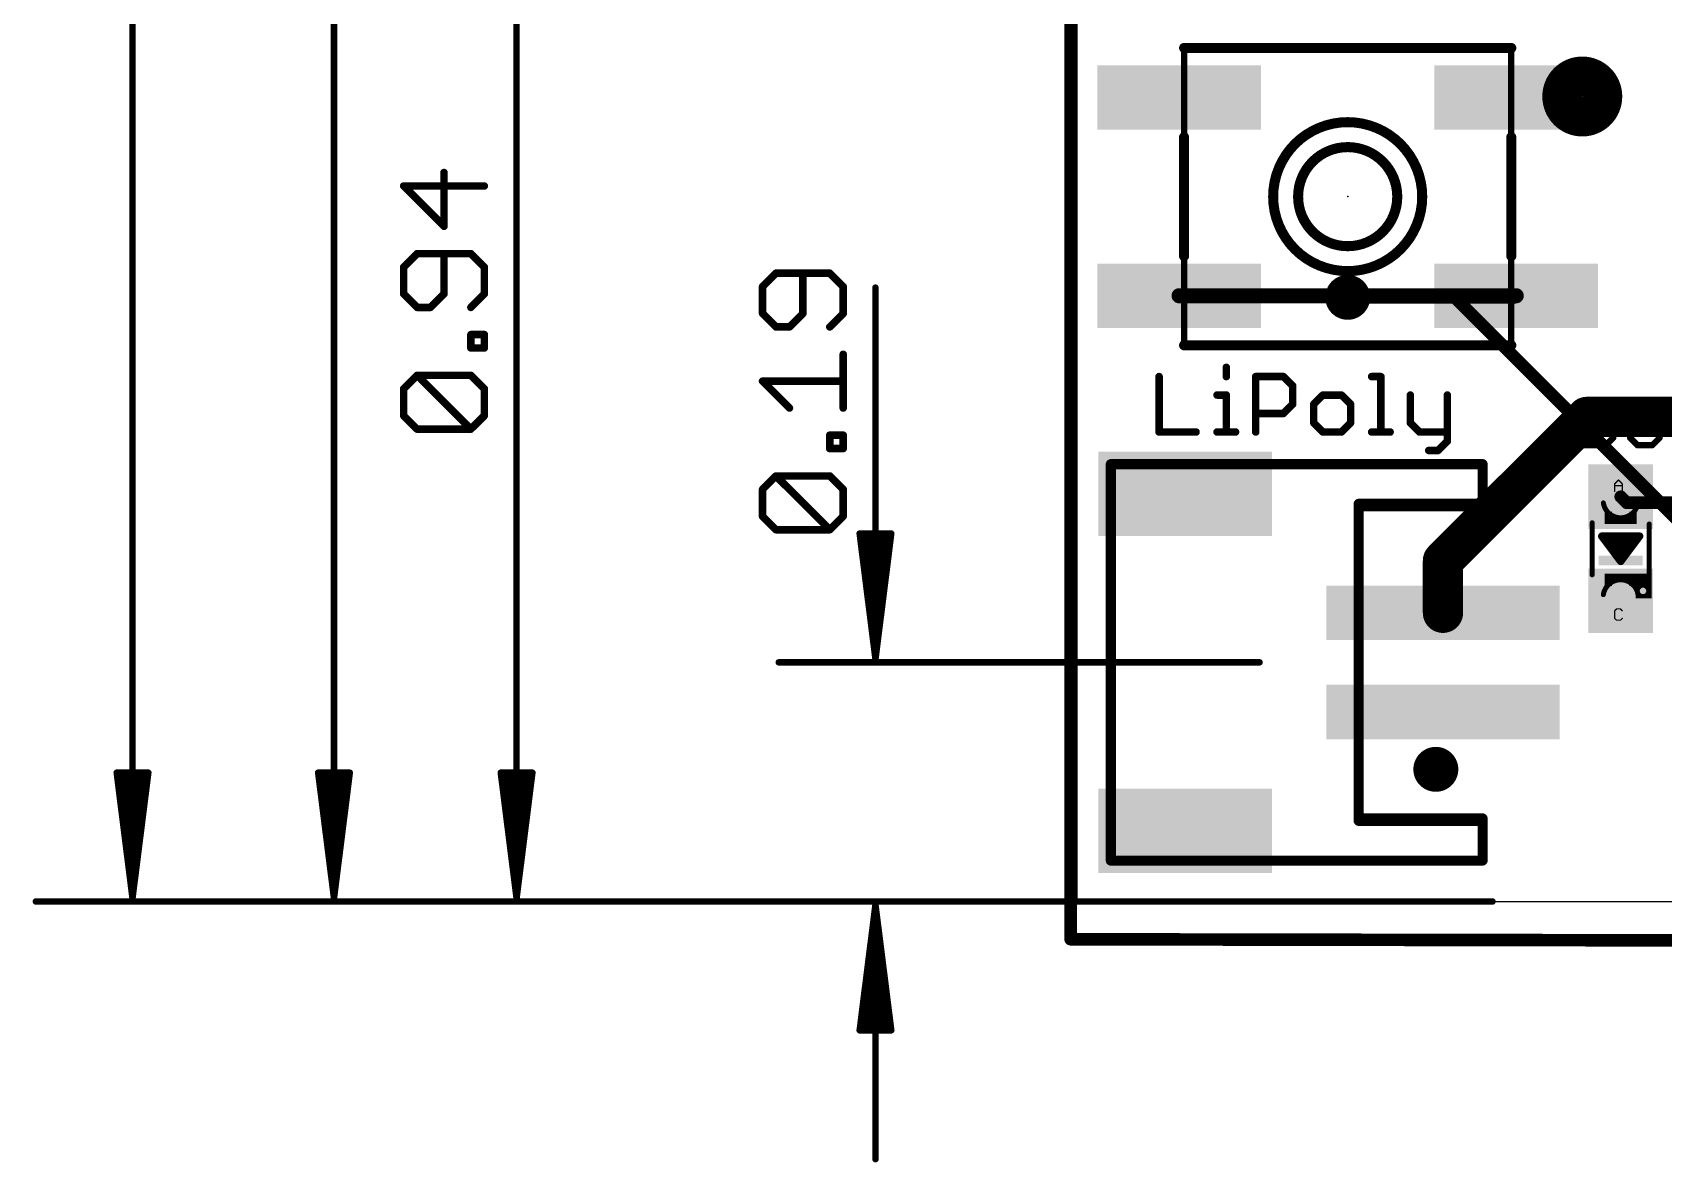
# Model space of a CAD drawing. Extents: x -21.4 to 69.1, y -5.3 to 64.3.
# Drawn here: x -21.07 to 11.83, y -5.27 to 17.53 of the extents above; entities that cross this region are included whole.
import ezdxf

# ---------------------------------------------------------------- set-up
doc = ezdxf.new("R2010")
doc.units = 0
for name, color, linetype in [('1', 12, 'CONTINUOUS'), ('16', 132, 'CONTINUOUS'), ('18', 110, 'CONTINUOUS'), ('20', 53, 'CONTINUOUS'), ('21', 40, 'CONTINUOUS'), ('23', 53, 'CONTINUOUS'), ('29', 253, 'CONTINUOUS'), ('47', 253, 'CONTINUOUS'), ('51', 253, 'CONTINUOUS')]:
    doc.layers.add(name, color=color, linetype=linetype)

# ---------------------------------------------------------------- blocks, each defined once
blk = doc.blocks.new('RECT')
blk.add_solid([(-0.5, -0.5), (0.5, -0.5), (-0.5, 0.5), (0.5, 0.5)])
blk = doc.blocks.new('ROUNDV')
at = {"const_width": 0.5}
blk.add_lwpolyline([(0, -0.25, 1), (0, 0.25, 1), (0, -0.25)], format="xyb", dxfattribs=at)

msp = doc.modelspace()

# ---------------------------------------------------------------- linework, layer by layer
at = {"layer": '1'}
for points, const_width in [([(-0.127, 53.467), (-0.127, -0.762)], 0.254), ([(2.061, 12.224), (8.861, 12.224)], 0.3048), ([(8.829, 12.192), (5.461, 12.192)], 0.254), ([(8.861, 12.224), (8.829, 12.192)], 0.254), ([(7.383, 6.875), (10.287, 9.779)], 0.8128), ([(10.287, 9.779), (14.224, 9.779)], 0.8128), ([(11.09, 8.046), (10.968, 8.168)], 0.254), ([(12.7, 8.046), (11.09, 8.046)], 0.254), ([(7.383, 5.826), (7.383, 6.875)], 0.8128), ([(-0.127, -0.762), (68.961, -0.889)], 0.254)]:
    msp.add_lwpolyline(points, dxfattribs=dict(at, const_width=const_width))
for points, const_width in [([(2.061, 12.3002, 1), (2.061, 12.1478)], 0.1524), ([(5.461, 12.2555, 1), (5.461, 12.1285)], 0.127), ([(8.7841, 12.2369, 1), (8.8739, 12.1471)], 0.127), ([(8.9059, 12.1791, 1), (8.8161, 12.2689)], 0.127), ([(8.829, 12.1285, 1), (8.829, 12.2555)], 0.127), ([(8.861, 12.1478, 1), (8.861, 12.3002)], 0.1524), ([(10.287, 9.9822, 1), (10.287, 9.5758)], 0.4064), ([(10.4307, 9.6353, 1), (10.1433, 9.9227)], 0.4064), ([(11.0129, 8.2129, 1), (10.9231, 8.1231)], 0.127), ([(11.09, 8.1095, 1), (11.09, 7.9825)], 0.127), ([(11.0451, 8.0011, 1), (11.1349, 8.0909)], 0.127), ([(7.5862, 6.875, 1), (7.1798, 6.875)], 0.4064), ([(7.2393, 7.0187, 1), (7.5267, 6.7313)], 0.4064), ([(7.1798, 5.826, 1), (7.5862, 5.826)], 0.4064), ([(-0.1269, -0.6985, 1), (-0.1271, -0.8255)], 0.127), ([(-0.1905, -0.762, 1), (-0.0635, -0.762)], 0.127)]:
    msp.add_lwpolyline(points, format="xyb", dxfattribs=dict(at, const_width=const_width))
at = {"layer": '16', "const_width": 0.254}
for points in [[(-0.127, 53.467), (-0.127, -0.762)], [(5.461, 12.192), (7.62, 12.192)], [(7.62, 12.192), (18.669, 1.143)], [(-0.127, -0.762), (68.834, -0.889)]]:
    msp.add_lwpolyline(points, dxfattribs=at)
at = {"layer": '16', "const_width": 0.127}
for points in [[(5.461, 12.2555, 1), (5.461, 12.1285)], [(7.6649, 12.2369, 1), (7.5751, 12.1471)], [(7.62, 12.1285, 1), (7.62, 12.2555)], [(-0.1269, -0.6985, 1), (-0.1271, -0.8255)], [(-0.1905, -0.762, 1), (-0.0635, -0.762)]]:
    msp.add_lwpolyline(points, format="xyb", dxfattribs=at)
at = {"layer": '20'}
for p, q in [((0, 46.228), (0, 0)), ((0, 0), (66.04, 0))]:
    msp.add_line(p, q, dxfattribs=at)
at = {"layer": '21'}
for points, const_width in [([(2.161, 17.224), (8.761, 17.224)], 0.2032), ([(2.161, 13.024), (2.161, 15.424)], 0.2032), ([(8.761, 15.424), (8.761, 13.024)], 0.2032), ([(8.761, 11.224), (2.161, 11.224)], 0.2032), ([(3.0126, 10.7792), (3.0126, 10.5928)], 0.1524), ([(1.6568, 10.5928), (1.6568, 9.4742)], 0.1524), ([(3.6058, 9.4742), (3.6058, 10.5928)], 0.1524), ([(3.6058, 10.5928), (4.1651, 10.5928)], 0.1524), ([(4.1651, 10.5928), (4.3515, 10.4063)], 0.1524), ([(5.9446, 10.5928), (6.131, 10.5928)], 0.1524), ([(6.131, 10.5928), (6.131, 9.4742)], 0.1524), ([(2.8262, 10.2199), (3.0126, 10.2199)], 0.1524), ([(3.0126, 10.2199), (3.0126, 9.4742)], 0.1524), ([(4.3515, 10.4063), (4.3515, 10.0335)], 0.1524), ([(4.9616, 10.2199), (4.7752, 10.0335)], 0.1524), ([(5.3345, 10.2199), (4.9616, 10.2199)], 0.1524), ([(5.5209, 10.0335), (5.3345, 10.2199)], 0.1524), ([(6.7242, 10.2199), (6.7242, 9.6606)], 0.1524), ([(7.4699, 10.2199), (7.4699, 9.2878)], 0.1524), ([(4.1651, 9.8471), (3.6058, 9.8471)], 0.1524), ([(4.3515, 10.0335), (4.1651, 9.8471)], 0.1524), ([(4.7752, 10.0335), (4.7752, 9.6606)], 0.1524), ([(5.5209, 9.6606), (5.5209, 10.0335)], 0.1524), ([(10.2235, 10.0973), (10.2235, 9.2075)], 0.127), ([(10.6684, 10.0973), (10.2235, 10.0973)], 0.127), ([(10.8167, 9.949), (10.6684, 10.0973)], 0.127), ([(10.8167, 9.3558), (10.8167, 9.949)], 0.127), ([(11.3073, 10.0973), (11.159, 9.949)], 0.127), ([(11.159, 9.949), (11.159, 9.3558)], 0.127), ([(11.6039, 10.0973), (11.3073, 10.0973)], 0.127), ([(11.7522, 9.949), (11.6039, 10.0973)], 0.127), ([(11.7522, 9.3558), (11.7522, 9.949)], 0.127), ([(1.6568, 9.4742), (2.4025, 9.4742)], 0.1524), ([(2.8262, 9.4742), (3.1991, 9.4742)], 0.1524), ([(4.7752, 9.6606), (4.9616, 9.4742)], 0.1524), ([(4.9616, 9.4742), (5.3345, 9.4742)], 0.1524), ([(5.3345, 9.4742), (5.5209, 9.6606)], 0.1524), ([(5.9446, 9.4742), (6.3174, 9.4742)], 0.1524), ([(6.7242, 9.6606), (6.9106, 9.4742)], 0.1524), ([(6.9106, 9.4742), (7.4699, 9.4742)], 0.1524), ([(7.4699, 9.2878), (7.2835, 9.1014)], 0.1524), ([(10.2235, 9.2075), (10.6684, 9.2075)], 0.127), ([(10.6684, 9.2075), (10.8167, 9.3558)], 0.127), ([(11.159, 9.3558), (11.3073, 9.2075)], 0.127), ([(11.3073, 9.2075), (11.6039, 9.2075)], 0.127), ([(11.6039, 9.2075), (11.7522, 9.3558)], 0.127), ([(4.183, 8.826), (8.183, 8.826)], 0.2032), ([(7.2835, 9.1014), (7.097, 9.1014)], 0.1524), ([(8.183, 8.826), (8.183, 7.976)], 0.2032), ([(8.183, 7.976), (5.683, 7.976)], 0.2032), ([(5.683, 7.976), (5.683, 6.576)], 0.2032), ([(11.349, 7.372), (10.587, 7.372)], 0.1524), ([(10.587, 7.372), (10.968, 6.864)], 0.1524), ([(10.6296, 7.3152), (11.3064, 7.3152)], 0.1524), ([(10.7439, 7.1628), (11.1921, 7.1628)], 0.1524), ([(10.968, 6.864), (11.349, 7.372)], 0.1524), ([(0.683, 2.576), (0.683, 7.076)], 0.2032), ([(10.8582, 7.0104), (11.0778, 7.0104)], 0.1524), ([(5.683, 3.076), (5.683, 1.676)], 0.2032), ([(5.683, 1.676), (8.183, 1.676)], 0.2032), ([(8.183, 1.676), (8.183, 0.826)], 0.2032), ([(8.183, 0.826), (4.183, 0.826)], 0.2032)]:
    msp.add_lwpolyline(points, dxfattribs=dict(at, const_width=const_width))
for points, const_width in [([(2.161, 17.2748, 1), (2.161, 17.1732)], 0.1016), ([(8.761, 17.1732, 1), (8.761, 17.2748)], 0.1016), ([(10.193, 15.845, 1), (10.193, 16.645, 1), (10.193, 15.845)], 0.8128), ([(5.461, 12.7207, 1), (5.461, 15.7273, 1), (5.461, 12.7207)], 0.2032), ([(2.2118, 15.424, 1), (2.1102, 15.424)], 0.1016), ([(8.8118, 15.424, 1), (8.7102, 15.424)], 0.1016), ([(5.461, 13.224, 1), (5.461, 15.224, 1), (5.461, 13.224)], 0.2032), ([(2.1102, 13.024, 1), (2.2118, 13.024)], 0.1016), ([(8.7102, 13.024, 1), (8.8118, 13.024)], 0.1016), ([(2.161, 11.2748, 1), (2.161, 11.1732)], 0.1016), ([(8.761, 11.1732, 1), (8.761, 11.2748)], 0.1016), ([(3.0507, 10.7792, 1), (2.9745, 10.7792)], 0.0762), ([(1.6949, 10.5928, 1), (1.6187, 10.5928)], 0.0762), ([(2.9745, 10.5928, 1), (3.0507, 10.5928)], 0.0762), ([(3.6439, 10.5928, 1), (3.5677, 10.5928)], 0.0762), ([(3.6058, 10.6309, 1), (3.6058, 10.5547)], 0.0762), ([(4.192, 10.6197, 1), (4.1381, 10.5658)], 0.0762), ([(4.1651, 10.5547, 1), (4.1651, 10.6309)], 0.0762), ([(5.9446, 10.6309, 1), (5.9446, 10.5547)], 0.0762), ([(6.1691, 10.5928, 1), (6.0929, 10.5928)], 0.0762), ([(6.131, 10.5547, 1), (6.131, 10.6309)], 0.0762), ([(2.8262, 10.258, 1), (2.8262, 10.1818)], 0.0762), ([(3.0507, 10.2199, 1), (2.9745, 10.2199)], 0.0762), ([(3.0126, 10.1818, 1), (3.0126, 10.258)], 0.0762), ([(4.3896, 10.4063, 1), (4.3134, 10.4063)], 0.0762), ([(4.3246, 10.3794, 1), (4.3784, 10.4333)], 0.0762), ([(4.9616, 10.258, 1), (4.9616, 10.1818)], 0.0762), ([(4.9886, 10.193, 1), (4.9347, 10.2468)], 0.0762), ([(5.3614, 10.2468, 1), (5.3075, 10.193)], 0.0762), ([(5.3345, 10.1818, 1), (5.3345, 10.258)], 0.0762), ([(6.7623, 10.2199, 1), (6.6861, 10.2199)], 0.0762), ([(7.508, 10.2199, 1), (7.4318, 10.2199)], 0.0762), ([(3.6058, 9.8852, 1), (3.6058, 9.809)], 0.0762), ([(4.1381, 9.874, 1), (4.192, 9.8201)], 0.0762), ([(4.1651, 9.809, 1), (4.1651, 9.8852)], 0.0762), ([(4.3134, 10.0335, 1), (4.3896, 10.0335)], 0.0762), ([(4.3784, 10.0065, 1), (4.3246, 10.0604)], 0.0762), ([(4.8133, 10.0335, 1), (4.7371, 10.0335)], 0.0762), ([(4.7483, 10.0604, 1), (4.8021, 10.0065)], 0.0762), ([(5.559, 10.0335, 1), (5.4828, 10.0335)], 0.0762), ([(5.494, 10.0065, 1), (5.5478, 10.0604)], 0.0762), ([(10.2235, 10.129, 1), (10.2235, 10.0655)], 0.0635), ([(10.2553, 10.0973, 1), (10.1918, 10.0973)], 0.0635), ([(10.6908, 10.1197, 1), (10.6459, 10.0748)], 0.0635), ([(10.6684, 10.0655, 1), (10.6684, 10.129)], 0.0635), ([(10.8484, 9.949, 1), (10.7849, 9.949)], 0.0635), ([(10.7942, 9.9265, 1), (10.8391, 9.9714)], 0.0635), ([(11.1908, 9.949, 1), (11.1273, 9.949)], 0.0635), ([(11.1366, 9.9714, 1), (11.1815, 9.9265)], 0.0635), ([(11.3073, 10.129, 1), (11.3073, 10.0655)], 0.0635), ([(11.3298, 10.0748, 1), (11.2849, 10.1197)], 0.0635), ([(11.6263, 10.1197, 1), (11.5814, 10.0748)], 0.0635), ([(11.6039, 10.0655, 1), (11.6039, 10.129)], 0.0635), ([(11.7839, 9.949, 1), (11.7204, 9.949)], 0.0635), ([(11.7297, 9.9265, 1), (11.7746, 9.9714)], 0.0635), ([(1.6568, 9.5123, 1), (1.6568, 9.4361)], 0.0762), ([(2.4025, 9.4361, 1), (2.4025, 9.5123)], 0.0762), ([(2.8262, 9.5123, 1), (2.8262, 9.4361)], 0.0762), ([(3.1991, 9.4361, 1), (3.1991, 9.5123)], 0.0762), ([(4.8021, 9.6876, 1), (4.7483, 9.6337)], 0.0762), ([(4.7371, 9.6606, 1), (4.8133, 9.6606)], 0.0762), ([(4.9616, 9.5123, 1), (4.9616, 9.4361)], 0.0762), ([(5.3345, 9.4361, 1), (5.3345, 9.5123)], 0.0762), ([(5.4828, 9.6606, 1), (5.559, 9.6606)], 0.0762), ([(5.5478, 9.6337, 1), (5.494, 9.6876)], 0.0762), ([(5.9446, 9.5123, 1), (5.9446, 9.4361)], 0.0762), ([(6.3174, 9.4361, 1), (6.3174, 9.5123)], 0.0762), ([(6.7511, 9.6876, 1), (6.6972, 9.6337)], 0.0762), ([(6.6861, 9.6606, 1), (6.7623, 9.6606)], 0.0762), ([(6.9106, 9.5123, 1), (6.9106, 9.4361)], 0.0762), ([(7.4699, 9.4361, 1), (7.4699, 9.5123)], 0.0762), ([(1.6187, 9.4742, 1), (1.6949, 9.4742)], 0.0762), ([(2.9745, 9.4742, 1), (3.0507, 9.4742)], 0.0762), ([(3.5677, 9.4742, 1), (3.6439, 9.4742)], 0.0762), ([(4.9347, 9.4473, 1), (4.9886, 9.5011)], 0.0762), ([(5.3075, 9.5011, 1), (5.3614, 9.4473)], 0.0762), ([(6.0929, 9.4742, 1), (6.1691, 9.4742)], 0.0762), ([(6.8837, 9.4473, 1), (6.9376, 9.5011)], 0.0762), ([(7.4318, 9.2878, 1), (7.508, 9.2878)], 0.0762), ([(7.4968, 9.2608, 1), (7.443, 9.3147)], 0.0762), ([(10.2235, 9.2393, 1), (10.2235, 9.1757)], 0.0635), ([(10.1918, 9.2075, 1), (10.2553, 9.2075)], 0.0635), ([(10.6459, 9.23, 1), (10.6908, 9.185)], 0.0635), ([(10.6684, 9.1757, 1), (10.6684, 9.2393)], 0.0635), ([(10.7849, 9.3558, 1), (10.8484, 9.3558)], 0.0635), ([(10.8391, 9.3333, 1), (10.7942, 9.3782)], 0.0635), ([(11.1815, 9.3782, 1), (11.1366, 9.3333)], 0.0635), ([(11.1273, 9.3558, 1), (11.1908, 9.3558)], 0.0635), ([(11.3073, 9.2393, 1), (11.3073, 9.1757)], 0.0635), ([(11.2849, 9.185, 1), (11.3298, 9.23)], 0.0635), ([(11.5814, 9.23, 1), (11.6263, 9.185)], 0.0635), ([(11.6039, 9.1757, 1), (11.6039, 9.2393)], 0.0635), ([(11.7204, 9.3558, 1), (11.7839, 9.3558)], 0.0635), ([(11.7746, 9.3333, 1), (11.7297, 9.3782)], 0.0635), ([(4.183, 8.8768, 1), (4.183, 8.7752)], 0.1016), ([(7.097, 9.1395, 1), (7.097, 9.0633)], 0.0762), ([(7.2565, 9.1283, 1), (7.3104, 9.0744)], 0.0762), ([(7.2835, 9.0633, 1), (7.2835, 9.1395)], 0.0762), ([(8.2338, 8.826, 1), (8.1322, 8.826)], 0.1016), ([(8.183, 8.7752, 1), (8.183, 8.8768)], 0.1016), ([(5.683, 8.0268, 1), (5.683, 7.9252)], 0.1016), ([(5.7338, 7.976, 1), (5.6322, 7.976)], 0.1016), ([(8.1322, 7.976, 1), (8.2338, 7.976)], 0.1016), ([(8.183, 7.9252, 1), (8.183, 8.0268)], 0.1016), ([(10.587, 7.4101, 1), (10.587, 7.3339)], 0.0762), ([(10.6175, 7.3949, 1), (10.5565, 7.3491)], 0.0762), ([(10.6296, 7.3533, 1), (10.6296, 7.2771)], 0.0762), ([(10.7439, 7.2009, 1), (10.7439, 7.1247)], 0.0762), ([(11.1921, 7.1247, 1), (11.1921, 7.2009)], 0.0762), ([(11.3064, 7.2771, 1), (11.3064, 7.3533)], 0.0762), ([(11.3795, 7.3491, 1), (11.3185, 7.3949)], 0.0762), ([(11.349, 7.3339, 1), (11.349, 7.4101)], 0.0762), ([(0.7338, 7.076, 1), (0.6322, 7.076)], 0.1016), ([(10.8582, 7.0485, 1), (10.8582, 6.9723)], 0.0762), ([(10.9375, 6.8869, 1), (10.9985, 6.8411)], 0.0762), ([(10.9375, 6.8411, 1), (10.9985, 6.8869)], 0.0762), ([(11.0778, 6.9723, 1), (11.0778, 7.0485)], 0.0762), ([(5.6322, 6.576, 1), (5.7338, 6.576)], 0.1016), ([(5.7338, 3.076, 1), (5.6322, 3.076)], 0.1016), ([(0.6322, 2.576, 1), (0.7338, 2.576)], 0.1016), ([(5.683, 1.7268, 1), (5.683, 1.6252)], 0.1016), ([(5.6322, 1.676, 1), (5.7338, 1.676)], 0.1016), ([(8.2338, 1.676, 1), (8.1322, 1.676)], 0.1016), ([(8.183, 1.6252, 1), (8.183, 1.7268)], 0.1016), ([(4.183, 0.8768, 1), (4.183, 0.7752)], 0.1016), ([(8.1322, 0.826, 1), (8.2338, 0.826)], 0.1016), ([(8.183, 0.7752, 1), (8.183, 0.8768)], 0.1016)]:
    msp.add_lwpolyline(points, format="xyb", dxfattribs=dict(at, const_width=const_width))
at = {"layer": '23'}
for p in [(5.461, 14.224), (10.968, 7.118), (3.683, 4.826), (0, 0)]:
    msp.add_point(p, dxfattribs=at)
at = {"layer": '47'}
for points, const_width in [([(-19.05, 0.065), (-19.05, 53.148)], 0.13), ([(-14.986, 0.065), (-14.986, 47.941)], 0.13), ([(-11.303, 0.065), (-11.303, 23.811)], 0.13), ([(-11.9537, 14.4392), (-13.5807, 14.4392)], 0.1524), ([(-13.5807, 14.4392), (-12.7672, 13.6257)], 0.1524), ([(-12.7672, 13.6257), (-12.7672, 14.7104)], 0.1524), ([(-13.3095, 13.0732), (-13.5807, 12.802)], 0.1524), ([(-13.5807, 12.802), (-13.5807, 12.2597)], 0.1524), ([(-12.2249, 13.0732), (-13.3095, 13.0732)], 0.1524), ([(-12.7672, 12.2597), (-12.7672, 13.0732)], 0.1524), ([(-11.9537, 12.802), (-12.2249, 13.0732)], 0.1524), ([(-11.9537, 12.2597), (-11.9537, 12.802)], 0.1524), ([(-6.0705, 12.6798), (-6.3417, 12.4086)], 0.1524), ([(-4.9859, 12.6798), (-6.0705, 12.6798)], 0.1524), ([(-5.5282, 11.8663), (-5.5282, 12.6798)], 0.1524), ([(-4.7147, 12.4086), (-4.9859, 12.6798)], 0.1524), ([(-13.5807, 12.2597), (-13.3095, 11.9885)], 0.1524), ([(-13.0384, 11.9885), (-12.7672, 12.2597)], 0.1524), ([(-12.2249, 11.9885), (-11.9537, 12.2597)], 0.1524), ([(-6.3417, 12.4086), (-6.3417, 11.8663)], 0.1524), ([(-4.7147, 11.8663), (-4.7147, 12.4086)], 0.1524), ([(-4.064, 4.891), (-4.064, 12.3888)], 0.13), ([(-13.3095, 11.9885), (-13.0384, 11.9885)], 0.1524), ([(-6.3417, 11.8663), (-6.0705, 11.5951)], 0.1524), ([(-5.7994, 11.5951), (-5.5282, 11.8663)], 0.1524), ([(-4.9859, 11.5951), (-4.7147, 11.8663)], 0.1524), ([(-12.2249, 11.17), (-12.2249, 11.4411)], 0.1524), ([(-12.2249, 11.4411), (-11.9537, 11.4411)], 0.1524), ([(-11.9537, 11.4411), (-11.9537, 11.17)], 0.1524), ([(-6.0705, 11.5951), (-5.7994, 11.5951)], 0.1524), ([(-11.9537, 11.17), (-12.2249, 11.17)], 0.1524), ([(-4.7147, 9.9579), (-4.7147, 11.0426)], 0.1524), ([(-13.5807, 10.3463), (-13.3095, 10.6175)], 0.1524), ([(-13.3095, 10.6175), (-12.2249, 10.6175)], 0.1524), ([(-12.2249, 9.5328), (-13.3095, 10.6175)], 0.1524), ([(-12.2249, 10.6175), (-11.9537, 10.3463)], 0.1524), ([(-5.7994, 9.9579), (-6.3417, 10.5003)], 0.1524), ([(-6.3417, 10.5003), (-4.7147, 10.5003)], 0.1524), ([(-13.5807, 9.804), (-13.5807, 10.3463)], 0.1524), ([(-11.9537, 10.3463), (-11.9537, 9.804)], 0.1524), ([(-13.3095, 9.5328), (-13.5807, 9.804)], 0.1524), ([(-11.9537, 9.804), (-12.2249, 9.5328)], 0.1524), ([(-12.2249, 9.5328), (-13.3095, 9.5328)], 0.1524), ([(-4.9859, 9.1394), (-4.9859, 9.4105)], 0.1524), ([(-4.9859, 9.4105), (-4.7147, 9.4105)], 0.1524), ([(-4.7147, 9.1394), (-4.9859, 9.1394)], 0.1524), ([(-4.7147, 9.4105), (-4.7147, 9.1394)], 0.1524), ([(-6.3417, 8.3157), (-6.0705, 8.5869)], 0.1524), ([(-6.0705, 8.5869), (-4.9859, 8.5869)], 0.1524), ([(-4.9859, 7.5022), (-6.0705, 8.5869)], 0.1524), ([(-4.9859, 8.5869), (-4.7147, 8.3157)], 0.1524), ([(-6.3417, 7.7734), (-6.3417, 8.3157)], 0.1524), ([(-4.7147, 8.3157), (-4.7147, 7.7734)], 0.1524), ([(-6.0705, 7.5022), (-6.3417, 7.7734)], 0.1524), ([(-4.9859, 7.5022), (-6.0705, 7.5022)], 0.1524), ([(-4.7147, 7.7734), (-4.9859, 7.5022)], 0.1524), ([(-4.064, 4.891), (-4.3832, 7.426)], 0.13), ([(-4.3832, 7.426), (-3.7448, 7.426)], 0.13), ([(-4.064, 4.891), (-4.324, 7.426)], 0.13), ([(-4.064, 4.891), (-4.194, 7.426)], 0.13), ([(-3.7448, 7.426), (-4.064, 4.891)], 0.13), ([(-3.934, 7.426), (-4.064, 4.891)], 0.13), ([(-3.804, 7.426), (-4.064, 4.891)], 0.13), ([(3.683, 4.826), (-6.014, 4.826)], 0.13), ([(-19.05, 0.065), (-19.3692, 2.6)], 0.13), ([(-19.3692, 2.6), (-18.7308, 2.6)], 0.13), ([(-19.05, 0.065), (-19.31, 2.6)], 0.13), ([(-19.05, 0.065), (-19.18, 2.6)], 0.13), ([(-18.7308, 2.6), (-19.05, 0.065)], 0.13), ([(-18.92, 2.6), (-19.05, 0.065)], 0.13), ([(-18.79, 2.6), (-19.05, 0.065)], 0.13), ([(-14.986, 0.065), (-15.3052, 2.6)], 0.13), ([(-15.3052, 2.6), (-14.6668, 2.6)], 0.13), ([(-14.986, 0.065), (-15.246, 2.6)], 0.13), ([(-14.986, 0.065), (-15.116, 2.6)], 0.13), ([(-14.6668, 2.6), (-14.986, 0.065)], 0.13), ([(-14.856, 2.6), (-14.986, 0.065)], 0.13), ([(-14.726, 2.6), (-14.986, 0.065)], 0.13), ([(-11.303, 0.065), (-11.6222, 2.6)], 0.13), ([(-11.6222, 2.6), (-10.9838, 2.6)], 0.13), ([(-11.303, 0.065), (-11.563, 2.6)], 0.13), ([(-11.303, 0.065), (-11.433, 2.6)], 0.13), ([(-10.9838, 2.6), (-11.303, 0.065)], 0.13), ([(-11.173, 2.6), (-11.303, 0.065)], 0.13), ([(-11.043, 2.6), (-11.303, 0.065)], 0.13), ([(8.382, 0), (-21, 0)], 0.13), ([(0, 0), (-16.936, 0)], 0.13), ([(-0.127, 0), (-13.253, 0)], 0.13), ([(0.127, 0), (-6.014, 0)], 0.13), ([(-4.064, -0.065), (-4.3832, -2.6)], 0.13), ([(-4.064, -0.065), (-4.324, -2.6)], 0.13), ([(-4.064, -0.065), (-4.194, -2.6)], 0.13), ([(-4.064, -0.065), (-4.064, -5.2)], 0.13), ([(-3.7448, -2.6), (-4.064, -0.065)], 0.13), ([(-3.934, -2.6), (-4.064, -0.065)], 0.13), ([(-3.804, -2.6), (-4.064, -0.065)], 0.13), ([(-4.3832, -2.6), (-3.7448, -2.6)], 0.13)]:
    msp.add_lwpolyline(points, dxfattribs=dict(at, const_width=const_width))
for points, const_width in [([(-13.5807, 14.4773, 1), (-13.5807, 14.4011)], 0.0762), ([(-13.5537, 14.4661, 1), (-13.6076, 14.4123)], 0.0762), ([(-12.7291, 14.7104, 1), (-12.8053, 14.7104)], 0.0762), ([(-11.9537, 14.4011, 1), (-11.9537, 14.4773)], 0.0762), ([(-12.8053, 13.6257, 1), (-12.7291, 13.6257)], 0.0762), ([(-12.7941, 13.5988, 1), (-12.7403, 13.6526)], 0.0762), ([(-13.5426, 12.802, 1), (-13.6188, 12.802)], 0.0762), ([(-13.6076, 12.829, 1), (-13.5537, 12.7751)], 0.0762), ([(-13.3095, 13.1113, 1), (-13.3095, 13.0351)], 0.0762), ([(-13.2826, 13.0463, 1), (-13.3365, 13.1001)], 0.0762), ([(-12.7291, 13.0732, 1), (-12.8053, 13.0732)], 0.0762), ([(-12.1979, 13.1001, 1), (-12.2518, 13.0463)], 0.0762), ([(-12.2249, 13.0351, 1), (-12.2249, 13.1113)], 0.0762), ([(-11.9156, 12.802, 1), (-11.9918, 12.802)], 0.0762), ([(-11.9806, 12.7751, 1), (-11.9268, 12.829)], 0.0762), ([(-6.0705, 12.7179, 1), (-6.0705, 12.6417)], 0.0762), ([(-6.0436, 12.6528, 1), (-6.0975, 12.7067)], 0.0762), ([(-5.4901, 12.6798, 1), (-5.5663, 12.6798)], 0.0762), ([(-4.9589, 12.7067, 1), (-5.0128, 12.6528)], 0.0762), ([(-4.9859, 12.6417, 1), (-4.9859, 12.7179)], 0.0762), ([(-13.6188, 12.2597, 1), (-13.5426, 12.2597)], 0.0762), ([(-13.5537, 12.2866, 1), (-13.6076, 12.2328)], 0.0762), ([(-12.8053, 12.2597, 1), (-12.7291, 12.2597)], 0.0762), ([(-12.7403, 12.2328, 1), (-12.7941, 12.2866)], 0.0762), ([(-11.9918, 12.2597, 1), (-11.9156, 12.2597)], 0.0762), ([(-11.9268, 12.2328, 1), (-11.9806, 12.2866)], 0.0762), ([(-6.3036, 12.4086, 1), (-6.3798, 12.4086)], 0.0762), ([(-6.3686, 12.4355, 1), (-6.3147, 12.3816)], 0.0762), ([(-4.6766, 12.4086, 1), (-4.7528, 12.4086)], 0.0762), ([(-4.7416, 12.3816, 1), (-4.6878, 12.4355)], 0.0762), ([(-4.0315, 12.3888, 1), (-4.0965, 12.3888)], 0.065), ([(-13.3095, 12.0266, 1), (-13.3095, 11.9504)], 0.0762), ([(-13.3365, 11.9616, 1), (-13.2826, 12.0155)], 0.0762), ([(-13.0653, 12.0155, 1), (-13.0114, 11.9616)], 0.0762), ([(-13.0384, 11.9504, 1), (-13.0384, 12.0266)], 0.0762), ([(-12.2518, 12.0155, 1), (-12.1979, 11.9616)], 0.0762), ([(-6.3147, 11.8932, 1), (-6.3686, 11.8393)], 0.0762), ([(-6.3798, 11.8663, 1), (-6.3036, 11.8663)], 0.0762), ([(-5.5663, 11.8663, 1), (-5.4901, 11.8663)], 0.0762), ([(-5.5013, 11.8393, 1), (-5.5551, 11.8932)], 0.0762), ([(-4.7528, 11.8663, 1), (-4.6766, 11.8663)], 0.0762), ([(-4.6878, 11.8393, 1), (-4.7416, 11.8932)], 0.0762), ([(-12.1868, 11.4411, 1), (-12.263, 11.4411)], 0.0762), ([(-12.2249, 11.4792, 1), (-12.2249, 11.403)], 0.0762), ([(-11.9156, 11.4411, 1), (-11.9918, 11.4411)], 0.0762), ([(-11.9537, 11.403, 1), (-11.9537, 11.4792)], 0.0762), ([(-6.0705, 11.6332, 1), (-6.0705, 11.557)], 0.0762), ([(-6.0975, 11.5681, 1), (-6.0436, 11.622)], 0.0762), ([(-5.8263, 11.622, 1), (-5.7724, 11.5681)], 0.0762), ([(-5.7994, 11.557, 1), (-5.7994, 11.6332)], 0.0762), ([(-5.0128, 11.622, 1), (-4.9589, 11.5681)], 0.0762), ([(-12.2249, 11.2081, 1), (-12.2249, 11.1319)], 0.0762), ([(-12.263, 11.17, 1), (-12.1868, 11.17)], 0.0762), ([(-11.9918, 11.17, 1), (-11.9156, 11.17)], 0.0762), ([(-11.9537, 11.1319, 1), (-11.9537, 11.2081)], 0.0762), ([(-4.6766, 11.0426, 1), (-4.7528, 11.0426)], 0.0762), ([(-13.2826, 10.6444, 1), (-13.3365, 10.5905)], 0.0762), ([(-13.3095, 10.6556, 1), (-13.3095, 10.5794)], 0.0762), ([(-13.2826, 10.5905, 1), (-13.3365, 10.6444)], 0.0762), ([(-12.1979, 10.6444, 1), (-12.2518, 10.5905)], 0.0762), ([(-12.2249, 10.5794, 1), (-12.2249, 10.6556)], 0.0762), ([(-6.3147, 10.5272, 1), (-6.3686, 10.4733)], 0.0762), ([(-6.3417, 10.5384, 1), (-6.3417, 10.4622)], 0.0762), ([(-4.7147, 10.4622, 1), (-4.7147, 10.5384)], 0.0762), ([(-13.5426, 10.3463, 1), (-13.6188, 10.3463)], 0.0762), ([(-13.6076, 10.3732, 1), (-13.5537, 10.3194)], 0.0762), ([(-11.9156, 10.3463, 1), (-11.9918, 10.3463)], 0.0762), ([(-11.9806, 10.3194, 1), (-11.9268, 10.3732)], 0.0762), ([(-13.5537, 9.8309, 1), (-13.6076, 9.777)], 0.0762), ([(-11.9268, 9.777, 1), (-11.9806, 9.8309)], 0.0762), ([(-5.8263, 9.931, 1), (-5.7724, 9.9849)], 0.0762), ([(-4.7528, 9.9579, 1), (-4.6766, 9.9579)], 0.0762), ([(-13.6188, 9.804, 1), (-13.5426, 9.804)], 0.0762), ([(-13.3095, 9.5709, 1), (-13.3095, 9.4947)], 0.0762), ([(-13.3365, 9.5059, 1), (-13.2826, 9.5598)], 0.0762), ([(-12.2518, 9.5598, 1), (-12.1979, 9.5059)], 0.0762), ([(-12.2518, 9.5059, 1), (-12.1979, 9.5598)], 0.0762), ([(-12.2249, 9.4947, 1), (-12.2249, 9.5709)], 0.0762), ([(-11.9918, 9.804, 1), (-11.9156, 9.804)], 0.0762), ([(-4.9478, 9.4105, 1), (-5.024, 9.4105)], 0.0762), ([(-4.9859, 9.4486, 1), (-4.9859, 9.3724)], 0.0762), ([(-4.9859, 9.1775, 1), (-4.9859, 9.1013)], 0.0762), ([(-4.6766, 9.4105, 1), (-4.7528, 9.4105)], 0.0762), ([(-4.7147, 9.3724, 1), (-4.7147, 9.4486)], 0.0762), ([(-4.7147, 9.1013, 1), (-4.7147, 9.1775)], 0.0762), ([(-5.024, 9.1394, 1), (-4.9478, 9.1394)], 0.0762), ([(-4.7528, 9.1394, 1), (-4.6766, 9.1394)], 0.0762), ([(-6.0436, 8.6138, 1), (-6.0975, 8.5599)], 0.0762), ([(-6.0705, 8.625, 1), (-6.0705, 8.5488)], 0.0762), ([(-6.0436, 8.5599, 1), (-6.0975, 8.6138)], 0.0762), ([(-4.9589, 8.6138, 1), (-5.0128, 8.5599)], 0.0762), ([(-4.9859, 8.5488, 1), (-4.9859, 8.625)], 0.0762), ([(-6.3036, 8.3157, 1), (-6.3798, 8.3157)], 0.0762), ([(-6.3686, 8.3426, 1), (-6.3147, 8.2888)], 0.0762), ([(-4.6766, 8.3157, 1), (-4.7528, 8.3157)], 0.0762), ([(-4.7416, 8.2888, 1), (-4.6878, 8.3426)], 0.0762), ([(-6.3147, 7.8003, 1), (-6.3686, 7.7464)], 0.0762), ([(-6.3798, 7.7734, 1), (-6.3036, 7.7734)], 0.0762), ([(-6.0705, 7.5403, 1), (-6.0705, 7.4641)], 0.0762), ([(-6.0975, 7.4753, 1), (-6.0436, 7.5291)], 0.0762), ([(-5.0128, 7.5291, 1), (-4.9589, 7.4753)], 0.0762), ([(-5.0128, 7.4753, 1), (-4.9589, 7.5291)], 0.0762), ([(-4.9859, 7.4641, 1), (-4.9859, 7.5403)], 0.0762), ([(-4.7528, 7.7734, 1), (-4.6766, 7.7734)], 0.0762), ([(-4.6878, 7.7464, 1), (-4.7416, 7.8003)], 0.0762), ([(-4.351, 7.4301, 1), (-4.4155, 7.4219)], 0.065), ([(-4.3832, 7.4585, 1), (-4.3832, 7.3935)], 0.065), ([(-4.2917, 7.4293, 1), (-4.3563, 7.4227)], 0.065), ([(-4.1615, 7.4277, 1), (-4.2265, 7.4243)], 0.065), ([(-3.9015, 7.4243, 1), (-3.9665, 7.4277)], 0.065), ([(-3.7717, 7.4227, 1), (-3.8363, 7.4293)], 0.065), ([(-3.7125, 7.4219, 1), (-3.777, 7.4301)], 0.065), ([(-3.7448, 7.3935, 1), (-3.7448, 7.4585)], 0.065), ([(-6.014, 4.8585, 1), (-6.014, 4.7935)], 0.065), ([(-4.0962, 4.8951, 1), (-4.0318, 4.8869)], 0.065), ([(-4.0963, 4.8943, 1), (-4.0317, 4.8877)], 0.065), ([(-4.0965, 4.8893, 1), (-4.0315, 4.8927)], 0.065), ([(-4.0965, 4.8927, 1), (-4.0315, 4.8893)], 0.065), ([(-4.0965, 4.891, 1), (-4.0315, 4.891)], 0.065), ([(-4.0963, 4.8877, 1), (-4.0317, 4.8943)], 0.065), ([(-4.0962, 4.8869, 1), (-4.0318, 4.8951)], 0.065), ([(3.683, 4.7935, 1), (3.683, 4.8585)], 0.065), ([(-19.337, 2.6041, 1), (-19.4015, 2.5959)], 0.065), ([(-19.3692, 2.6325, 1), (-19.3692, 2.5675)], 0.065), ([(-19.2777, 2.6033, 1), (-19.3423, 2.5967)], 0.065), ([(-19.1475, 2.6017, 1), (-19.2125, 2.5983)], 0.065), ([(-18.8875, 2.5983, 1), (-18.9525, 2.6017)], 0.065), ([(-18.7577, 2.5967, 1), (-18.8223, 2.6033)], 0.065), ([(-18.6985, 2.5959, 1), (-18.763, 2.6041)], 0.065), ([(-18.7308, 2.5675, 1), (-18.7308, 2.6325)], 0.065), ([(-15.273, 2.6041, 1), (-15.3375, 2.5959)], 0.065), ([(-15.3052, 2.6325, 1), (-15.3052, 2.5675)], 0.065), ([(-15.2137, 2.6033, 1), (-15.2783, 2.5967)], 0.065), ([(-15.0835, 2.6017, 1), (-15.1485, 2.5983)], 0.065), ([(-14.8235, 2.5983, 1), (-14.8885, 2.6017)], 0.065), ([(-14.6937, 2.5967, 1), (-14.7583, 2.6033)], 0.065), ([(-14.6345, 2.5959, 1), (-14.699, 2.6041)], 0.065), ([(-14.6668, 2.5675, 1), (-14.6668, 2.6325)], 0.065), ([(-11.59, 2.6041, 1), (-11.6545, 2.5959)], 0.065), ([(-11.6222, 2.6325, 1), (-11.6222, 2.5675)], 0.065), ([(-11.5307, 2.6033, 1), (-11.5953, 2.5967)], 0.065), ([(-11.4005, 2.6017, 1), (-11.4655, 2.5983)], 0.065), ([(-11.1405, 2.5983, 1), (-11.2055, 2.6017)], 0.065), ([(-11.0107, 2.5967, 1), (-11.0753, 2.6033)], 0.065), ([(-10.9515, 2.5959, 1), (-11.016, 2.6041)], 0.065), ([(-10.9838, 2.5675, 1), (-10.9838, 2.6325)], 0.065), ([(-21, 0.0325, 1), (-21, -0.0325)], 0.065), ([(-19.0822, 0.0691, 1), (-19.0178, 0.0609)], 0.065), ([(-19.0823, 0.0683, 1), (-19.0177, 0.0617)], 0.065), ([(-19.0825, 0.0633, 1), (-19.0175, 0.0667)], 0.065), ([(-19.0825, 0.0667, 1), (-19.0175, 0.0633)], 0.065), ([(-19.0825, 0.065, 1), (-19.0175, 0.065)], 0.065), ([(-19.0823, 0.0617, 1), (-19.0177, 0.0683)], 0.065), ([(-19.0822, 0.0609, 1), (-19.0178, 0.0691)], 0.065), ([(-16.936, 0.0325, 1), (-16.936, -0.0325)], 0.065), ([(-15.0182, 0.0691, 1), (-14.9538, 0.0609)], 0.065), ([(-15.0183, 0.0683, 1), (-14.9537, 0.0617)], 0.065), ([(-15.0185, 0.0633, 1), (-14.9535, 0.0667)], 0.065), ([(-15.0185, 0.0667, 1), (-14.9535, 0.0633)], 0.065), ([(-15.0185, 0.065, 1), (-14.9535, 0.065)], 0.065), ([(-15.0183, 0.0617, 1), (-14.9537, 0.0683)], 0.065), ([(-15.0182, 0.0609, 1), (-14.9538, 0.0691)], 0.065), ([(-13.253, 0.0325, 1), (-13.253, -0.0325)], 0.065), ([(-11.3352, 0.0691, 1), (-11.2708, 0.0609)], 0.065), ([(-11.3353, 0.0683, 1), (-11.2707, 0.0617)], 0.065), ([(-11.3355, 0.0633, 1), (-11.2705, 0.0667)], 0.065), ([(-11.3355, 0.0667, 1), (-11.2705, 0.0633)], 0.065), ([(-11.3355, 0.065, 1), (-11.2705, 0.065)], 0.065), ([(-11.3353, 0.0617, 1), (-11.2707, 0.0683)], 0.065), ([(-11.3352, 0.0609, 1), (-11.2708, 0.0691)], 0.065), ([(-6.014, 0.0325, 1), (-6.014, -0.0325)], 0.065), ([(-4.0315, -0.0667, 1), (-4.0965, -0.0633)], 0.065), ([(-4.0315, -0.0633, 1), (-4.0965, -0.0667)], 0.065), ([(-0.127, -0.0325, 1), (-0.127, 0.0325)], 0.065), ([(0, -0.0325, 1), (0, 0.0325)], 0.065), ([(0.127, -0.0325, 1), (0.127, 0.0325)], 0.065), ([(8.382, -0.0325, 1), (8.382, 0.0325)], 0.065), ([(-4.0315, -0.065, 1), (-4.0965, -0.065)], 0.065), ([(-4.0318, -0.0609, 1), (-4.0962, -0.0691)], 0.065), ([(-4.0317, -0.0617, 1), (-4.0963, -0.0683)], 0.065), ([(-4.0317, -0.0683, 1), (-4.0963, -0.0617)], 0.065), ([(-4.0318, -0.0691, 1), (-4.0962, -0.0609)], 0.065), ([(-4.4155, -2.5959, 1), (-4.351, -2.6041)], 0.065), ([(-4.3832, -2.5675, 1), (-4.3832, -2.6325)], 0.065), ([(-4.3563, -2.5967, 1), (-4.2917, -2.6033)], 0.065), ([(-4.2265, -2.5983, 1), (-4.1615, -2.6017)], 0.065), ([(-3.9665, -2.6017, 1), (-3.9015, -2.5983)], 0.065), ([(-3.8363, -2.6033, 1), (-3.7717, -2.5967)], 0.065), ([(-3.777, -2.6041, 1), (-3.7125, -2.5959)], 0.065), ([(-3.7448, -2.6325, 1), (-3.7448, -2.5675)], 0.065), ([(-4.0965, -5.2, 1), (-4.0315, -5.2)], 0.065)]:
    msp.add_lwpolyline(points, format="xyb", dxfattribs=dict(at, const_width=const_width))
at = {"layer": '51'}
for p, q in [((0, 53.34), (0, 0)), ((0, 0), (66.04, 0))]:
    msp.add_line(p, q, dxfattribs=at)
for points, const_width in [([(2.1928, 17.224, 1), (2.1292, 17.224)], 0.0635), ([(8.7928, 17.224, 1), (8.7293, 17.224)], 0.0635), ([(2.1292, 11.224, 1), (2.1928, 11.224)], 0.0635), ([(8.7293, 11.224, 1), (8.7928, 11.224)], 0.0635), ([(0.7338, 8.826, 1), (0.6322, 8.826)], 0.1016), ([(0.683, 8.8768, 1), (0.683, 8.7752)], 0.1016), ([(8.2338, 8.826, 1), (8.1322, 8.826)], 0.1016), ([(8.183, 8.7752, 1), (8.183, 8.8768)], 0.1016), ([(10.8423, 8.4337, 1), (10.8513, 8.4247)], 0.0127), ([(10.8468, 8.3974, 1), (10.8468, 8.3847)], 0.0127), ([(10.8532, 8.4292, 1), (10.8405, 8.4292)], 0.0127), ([(10.8405, 8.2767, 1), (10.8532, 8.2767)], 0.0127), ([(10.9276, 8.51, 1), (10.9186, 8.501)], 0.0127), ([(10.9276, 8.501, 1), (10.9186, 8.51)], 0.0127), ([(11.0057, 8.4292, 1), (10.993, 8.4292)], 0.0127), ([(10.993, 8.2767, 1), (11.0057, 8.2767)], 0.0127), ([(10.9949, 8.4247, 1), (11.0038, 8.4337)], 0.0127), ([(10.9993, 8.3847, 1), (10.9993, 8.3974)], 0.0127), ([(5.7338, 8.026, 1), (5.6322, 8.026)], 0.1016), ([(5.683, 8.0768, 1), (5.683, 7.9752)], 0.1016), ([(8.1322, 8.026, 1), (8.2338, 8.026)], 0.1016), ([(8.183, 7.9752, 1), (8.183, 8.0768)], 0.1016), ([(10.618, 8.043, 0.8571), (11.318, 8.043)], 0.1016), ([(10.6431, 8.0469, 1), (10.5929, 8.0391)], 0.0508), ([(11.3431, 8.0391, 1), (11.2929, 8.0469)], 0.0508), ([(10.4184, 7.643, 1), (10.3676, 7.643)], 0.0508), ([(11.5684, 7.618, 1), (11.5176, 7.618)], 0.0508), ([(10.3676, 6.593, 1), (10.4184, 6.593)], 0.0508), ([(11.318, 6.193, 0.8571), (10.618, 6.193)], 0.1016), ([(11.418, 6.165, 1), (11.418, 6.371, 1), (11.418, 6.165)], 0.0762), ([(10.5929, 6.1969, 1), (10.6431, 6.1891)], 0.0508), ([(11.2929, 6.1891, 1), (11.3431, 6.1969)], 0.0508), ([(11.5176, 6.193, 1), (11.5684, 6.193)], 0.0508), ([(10.8423, 5.8719, 1), (10.8513, 5.8629)], 0.0127), ([(10.8513, 5.7193, 1), (10.8423, 5.7103)], 0.0127), ([(10.8532, 5.8674, 1), (10.8405, 5.8674)], 0.0127), ([(10.8405, 5.7148, 1), (10.8532, 5.7148)], 0.0127), ([(10.885, 5.9118, 1), (10.885, 5.8991)], 0.0127), ([(10.885, 5.6831, 1), (10.885, 5.6704)], 0.0127), ([(10.8894, 5.901, 1), (10.8805, 5.91)], 0.0127), ([(10.8805, 5.6722, 1), (10.8894, 5.6812)], 0.0127), ([(10.9657, 5.91, 1), (10.9567, 5.901)], 0.0127), ([(10.9567, 5.6812, 1), (10.9657, 5.6722)], 0.0127), ([(10.9612, 5.8991, 1), (10.9612, 5.9118)], 0.0127), ([(10.9612, 5.6704, 1), (10.9612, 5.6831)], 0.0127), ([(10.9949, 5.8629, 1), (11.0038, 5.8719)], 0.0127), ([(11.0038, 5.7103, 1), (10.9949, 5.7193)], 0.0127), ([(5.683, 1.6768, 1), (5.683, 1.5752)], 0.1016), ([(5.6322, 1.626, 1), (5.7338, 1.626)], 0.1016), ([(8.2338, 1.626, 1), (8.1322, 1.626)], 0.1016), ([(8.183, 1.5752, 1), (8.183, 1.6768)], 0.1016), ([(0.683, 0.8768, 1), (0.683, 0.7752)], 0.1016), ([(0.6322, 0.826, 1), (0.7338, 0.826)], 0.1016), ([(8.1322, 0.826, 1), (8.2338, 0.826)], 0.1016), ([(8.183, 0.7752, 1), (8.183, 0.8768)], 0.1016)]:
    msp.add_lwpolyline(points, format="xyb", dxfattribs=dict(at, const_width=const_width))
for points, const_width in [([(2.161, 11.224), (2.161, 17.224)], 0.127), ([(8.761, 17.224), (8.761, 11.224)], 0.127), ([(0.683, 0.826), (0.683, 8.826)], 0.2032), ([(0.683, 8.826), (8.183, 8.826)], 0.2032), ([(8.183, 8.826), (8.183, 8.026)], 0.2032), ([(10.8468, 8.4292), (10.9231, 8.5055)], 0.0254), ([(10.8468, 8.2767), (10.8468, 8.4292)], 0.0254), ([(10.8468, 8.3911), (10.9993, 8.3911)], 0.0254), ([(10.9231, 8.5055), (10.9993, 8.4292)], 0.0254), ([(10.9993, 8.4292), (10.9993, 8.2767)], 0.0254), ([(5.683, 8.026), (5.683, 1.626)], 0.2032), ([(8.183, 8.026), (5.683, 8.026)], 0.2032), ([(10.393, 6.593), (10.393, 7.643)], 0.1016), ([(11.543, 7.618), (11.543, 6.193)], 0.1016), ([(10.885, 5.9055), (10.8468, 5.8674)], 0.0254), ([(10.8468, 5.8674), (10.8468, 5.7148)], 0.0254), ([(10.8468, 5.7148), (10.885, 5.6767)], 0.0254), ([(10.9612, 5.9055), (10.885, 5.9055)], 0.0254), ([(10.885, 5.6767), (10.9612, 5.6767)], 0.0254), ([(10.9993, 5.8674), (10.9612, 5.9055)], 0.0254), ([(10.9612, 5.6767), (10.9993, 5.7148)], 0.0254), ([(5.683, 1.626), (8.183, 1.626)], 0.2032), ([(8.183, 1.626), (8.183, 0.826)], 0.2032), ([(8.183, 0.826), (0.683, 0.826)], 0.2032)]:
    msp.add_lwpolyline(points, dxfattribs=dict(at, const_width=const_width))

# ---------------------------------------------------------------- block references
at = {"layer": '1', "rotation": 180}
for p, xscale, yscale in [((2.061, 16.224), 3.2, 1.2), ((8.861, 16.224), 3.2, 1.2), ((2.061, 12.224), 3.2, 1.2), ((8.861, 12.224), 3.2, 1.2), ((2.183, 8.226), 3.4, 1.6), ((10.968, 8.168), 1.2, 1.2), ((10.968, 6.068), 1.2, 1.2), ((2.183, 1.426), 3.4, 1.6)]:
    msp.add_blockref('RECT', p, dxfattribs=dict(at, xscale=xscale, yscale=yscale))
at = {"layer": '1', "yscale": 4.6, "rotation": 90}
for p in [(7.383, 5.826), (7.383, 3.826)]:
    msp.add_blockref('RECT', p, dxfattribs=at)
at = {"layer": '18', "xscale": 0.9064, "yscale": 0.9064}
for p in [(5.461, 12.192), (5.461, 12.192), (7.239, 2.667), (7.239, 2.667)]:
    msp.add_blockref('ROUNDV', p, dxfattribs=at)
at = {"layer": '21', "xscale": 0.889, "yscale": 0.1905, "rotation": 180}
msp.add_blockref('RECT', (10.968, 6.8822), dxfattribs=at)
at = {"layer": '29'}
for p, xscale, yscale, rotation in [((2.061, 16.224), 3.3016, 1.3016, 180), ((8.861, 16.224), 3.3016, 1.3016, 180), ((2.061, 12.224), 3.3016, 1.3016, 180), ((8.861, 12.224), 3.3016, 1.3016, 180), ((2.183, 8.226), 3.5016, 1.7016, 180), ((10.968, 8.168), 1.3016, 1.3016, 180), ((10.968, 6.068), 1.3016, 1.3016, 180), ((7.383, 5.826), 1.1016, 4.7016, 90), ((7.383, 3.826), 1.1016, 4.7016, 90), ((2.183, 1.426), 3.5016, 1.7016, 180)]:
    msp.add_blockref('RECT', p, dxfattribs=dict(at, xscale=xscale, yscale=yscale, rotation=rotation))
at = {"layer": '51', "rotation": 180}
for p, xscale, yscale in [((10.5055, 7.868), 0.325, 0.5), ((11.4305, 7.868), 0.325, 0.5), ((10.718, 7.743), 0.15, 0.25), ((10.968, 7.7055), 0.4, 0.175), ((11.218, 7.743), 0.15, 0.25), ((10.5055, 6.368), 0.325, 0.5), ((10.718, 6.493), 0.15, 0.25), ((10.968, 6.5305), 0.4, 0.175), ((11.218, 6.493), 0.15, 0.25), ((11.418, 6.487), 0.3, 0.262), ((11.4305, 6.1555), 0.325, 0.075)]:
    msp.add_blockref('RECT', p, dxfattribs=dict(at, xscale=xscale, yscale=yscale))

doc.saveas('drawing.dxf')
